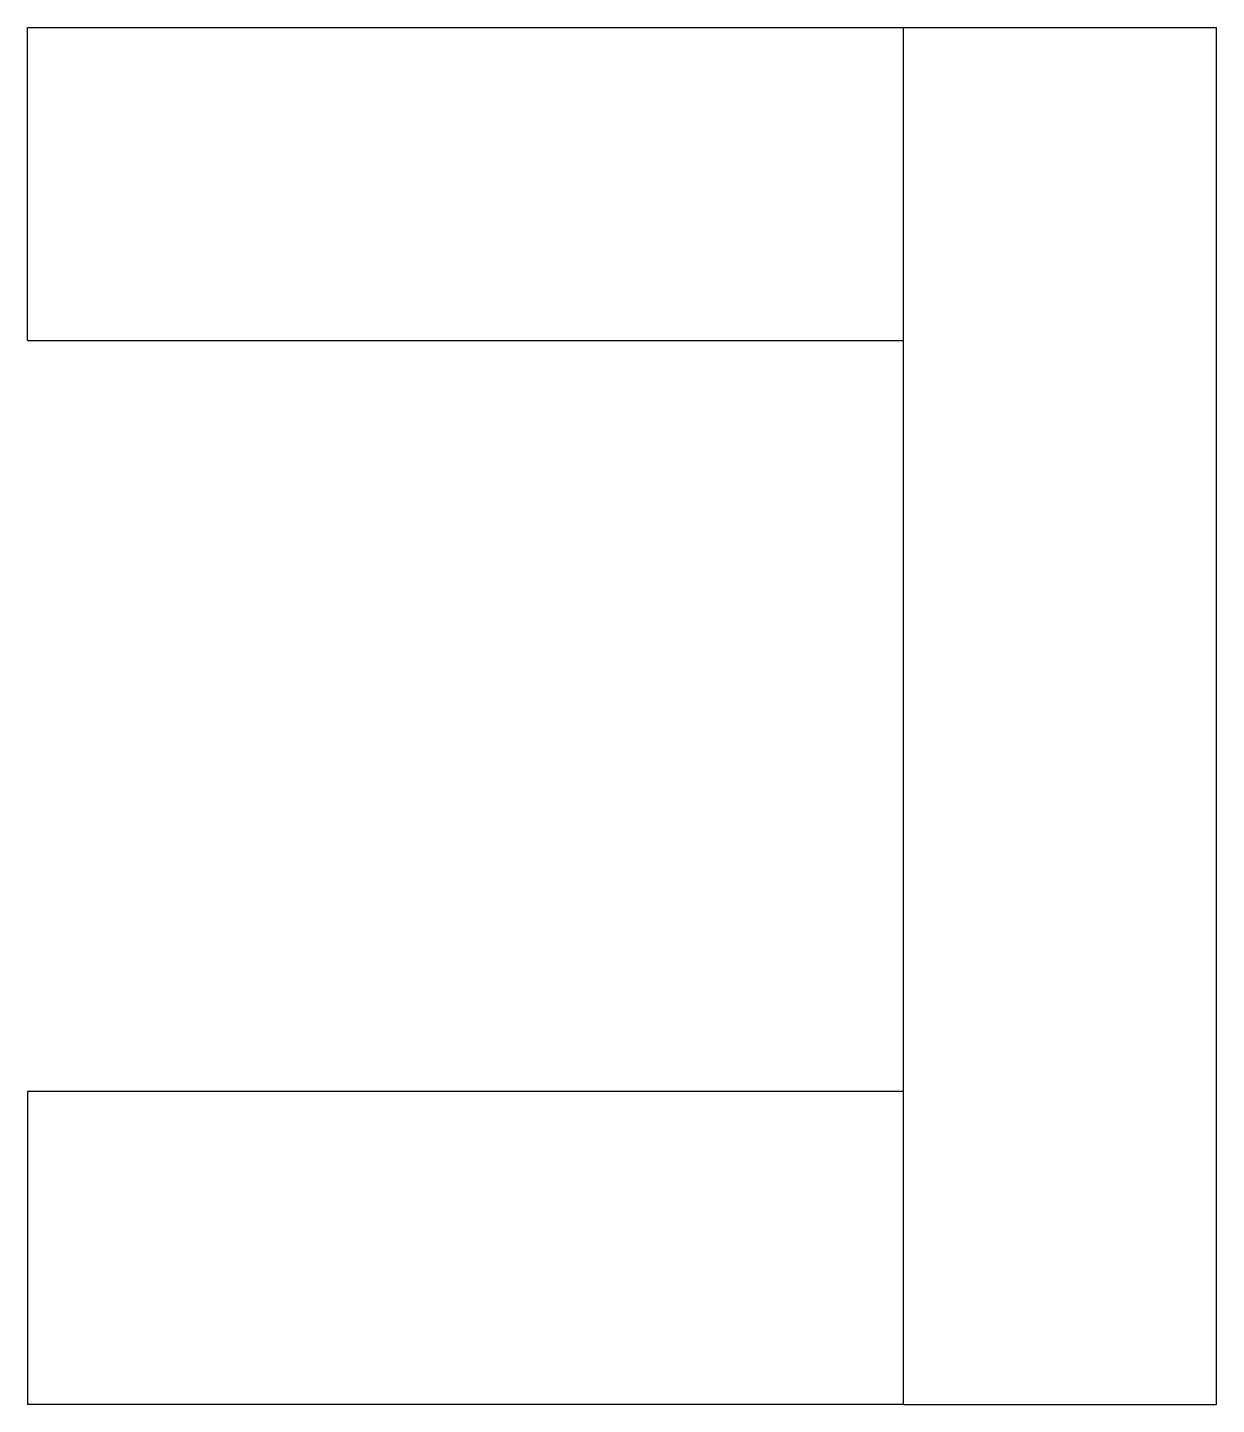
# Model space of a CAD drawing. Header units: metres. Extents: x -19 to 0, y -11 to 11.
import ezdxf

# ---------------------------------------------------------------- set-up
doc = ezdxf.new("R2010")
doc.units = ezdxf.units.M

msp = doc.modelspace()

# ---------------------------------------------------------------- linework, layer by layer
for points in [[(-19, 6), (-19, 6.1), (-19, 6.2), (-19, 6.3), (-19, 6.4), (-19, 6.5), (-19, 6.6), (-19, 6.7), (-19, 6.8), (-19, 6.9), (-19, 7), (-19, 7.1), (-19, 7.2), (-19, 7.3), (-19, 7.4), (-19, 7.5), (-19, 7.6), (-19, 7.7), (-19, 7.8), (-19, 7.9), (-19, 8), (-19, 8.1), (-19, 8.2), (-19, 8.3), (-19, 8.4), (-19, 8.5), (-19, 8.6), (-19, 8.7), (-19, 8.8), (-19, 8.9), (-19, 9), (-19, 9.1), (-19, 9.2), (-19, 9.3), (-19, 9.4), (-19, 9.5), (-19, 9.6), (-19, 9.7), (-19, 9.8), (-19, 9.9), (-19, 10), (-19, 10.1), (-19, 10.2), (-19, 10.3), (-19, 10.4), (-19, 10.5), (-19, 10.6), (-19, 10.7), (-19, 10.8), (-19, 10.9), (-19, 11)], [(-19, 11), (-18.988, 11), (-18.975, 11), (-18.963, 11), (-18.94, 11), (-18.903, 11), (-18.867, 11), (-18.83, 11), (-18.772, 11), (-18.711, 11), (-18.651, 11), (-18.583, 11), (-18.499, 11), (-18.415, 11), (-18.331, 11), (-18.231, 11), (-18.125, 11), (-18.018, 11), (-17.909, 11), (-17.782, 11), (-17.655, 11), (-17.527, 11), (-17.389, 11), (-17.243, 11), (-17.096, 11), (-16.95, 11), (-16.786, 11), (-16.622, 11), (-16.458, 11), (-16.288, 11), (-16.108, 11), (-15.929, 11), (-15.75, 11), (-15.559, 11), (-15.367, 11), (-15.175, 11), (-14.979, 11), (-14.776, 11), (-14.573, 11), (-14.37, 11), (-14.161, 11), (-13.95, 11), (-13.739, 11), (-13.527, 11), (-13.31, 11), (-13.093, 11), (-12.877, 11), (-12.658, 11), (-12.439, 11), (-12.219, 11), (-12, 11)], [(-12, 11), (-11.86, 11), (-11.72, 11), (-11.58, 11), (-11.44, 11), (-11.3, 11), (-11.16, 11), (-11.02, 11), (-10.88, 11), (-10.74, 11), (-10.6, 11), (-10.46, 11), (-10.32, 11), (-10.18, 11), (-10.04, 11), (-9.9, 11), (-9.76, 11), (-9.62, 11), (-9.48, 11), (-9.34, 11), (-9.2, 11), (-9.06, 11), (-8.92, 11), (-8.78, 11), (-8.64, 11), (-8.5, 11), (-8.36, 11), (-8.22, 11), (-8.08, 11), (-7.94, 11), (-7.8, 11), (-7.66, 11), (-7.52, 11), (-7.38, 11), (-7.24, 11), (-7.1, 11), (-6.96, 11), (-6.82, 11), (-6.68, 11), (-6.54, 11), (-6.4, 11), (-6.26, 11), (-6.12, 11), (-5.98, 11), (-5.84, 11), (-5.7, 11), (-5.56, 11), (-5.42, 11), (-5.28, 11), (-5.14, 11), (-5, 11)], [(-5, -11), (-5, -10.56), (-5, -10.12), (-5, -9.68), (-5, -9.24), (-5, -8.8), (-5, -8.36), (-5, -7.92), (-5, -7.48), (-5, -7.04), (-5, -6.6), (-5, -6.16), (-5, -5.72), (-5, -5.28), (-5, -4.84), (-5, -4.4), (-5, -3.96), (-5, -3.52), (-5, -3.08), (-5, -2.64), (-5, -2.2), (-5, -1.76), (-5, -1.32), (-5, -0.88), (-5, -0.44), (-5, 0), (-5, 0.44), (-5, 0.88), (-5, 1.32), (-5, 1.76), (-5, 2.2), (-5, 2.64), (-5, 3.08), (-5, 3.52), (-5, 3.96), (-5, 4.4), (-5, 4.84), (-5, 5.28), (-5, 5.72), (-5, 6.16), (-5, 6.6), (-5, 7.04), (-5, 7.48), (-5, 7.92), (-5, 8.36), (-5, 8.8), (-5, 9.24), (-5, 9.68), (-5, 10.12), (-5, 10.56), (-5, 11)], [(-5, 11), (-4.9, 11), (-4.8, 11), (-4.7, 11), (-4.6, 11), (-4.5, 11), (-4.4, 11), (-4.3, 11), (-4.2, 11), (-4.1, 11), (-4, 11), (-3.9, 11), (-3.8, 11), (-3.7, 11), (-3.6, 11), (-3.5, 11), (-3.4, 11), (-3.3, 11), (-3.2, 11), (-3.1, 11), (-3, 11), (-2.9, 11), (-2.8, 11), (-2.7, 11), (-2.6, 11), (-2.5, 11), (-2.4, 11), (-2.3, 11), (-2.2, 11), (-2.1, 11), (-2, 11), (-1.9, 11), (-1.8, 11), (-1.7, 11), (-1.6, 11), (-1.5, 11), (-1.4, 11), (-1.3, 11), (-1.2, 11), (-1.1, 11), (-1, 11), (-0.9, 11), (-0.8, 11), (-0.7, 11), (-0.6, 11), (-0.5, 11), (-0.4, 11), (-0.3, 11), (-0.2, 11), (-0.1, 11), (0, 11)], [(0, -11), (0, -10.56), (0, -10.12), (0, -9.68), (0, -9.24), (0, -8.8), (0, -8.36), (0, -7.92), (0, -7.48), (0, -7.04), (0, -6.6), (0, -6.16), (0, -5.72), (0, -5.28), (0, -4.84), (0, -4.4), (0, -3.96), (0, -3.52), (0, -3.08), (0, -2.64), (0, -2.2), (0, -1.76), (0, -1.32), (0, -0.88), (0, -0.44), (0, 0), (0, 0.44), (0, 0.88), (0, 1.32), (0, 1.76), (0, 2.2), (0, 2.64), (0, 3.08), (0, 3.52), (0, 3.96), (0, 4.4), (0, 4.84), (0, 5.28), (0, 5.72), (0, 6.16), (0, 6.6), (0, 7.04), (0, 7.48), (0, 7.92), (0, 8.36), (0, 8.8), (0, 9.24), (0, 9.68), (0, 10.12), (0, 10.56), (0, 11)], [(-19, 6), (-18.988, 6), (-18.975, 6), (-18.963, 6), (-18.94, 6), (-18.903, 6), (-18.867, 6), (-18.83, 6), (-18.772, 6), (-18.711, 6), (-18.651, 6), (-18.583, 6), (-18.499, 6), (-18.415, 6), (-18.331, 6), (-18.231, 6), (-18.125, 6), (-18.018, 6), (-17.909, 6), (-17.782, 6), (-17.655, 6), (-17.527, 6), (-17.389, 6), (-17.243, 6), (-17.096, 6), (-16.95, 6), (-16.786, 6), (-16.622, 6), (-16.458, 6), (-16.288, 6), (-16.108, 6), (-15.929, 6), (-15.75, 6), (-15.559, 6), (-15.367, 6), (-15.175, 6), (-14.979, 6), (-14.776, 6), (-14.573, 6), (-14.37, 6), (-14.161, 6), (-13.95, 6), (-13.739, 6), (-13.527, 6), (-13.31, 6), (-13.093, 6), (-12.877, 6), (-12.658, 6), (-12.439, 6), (-12.219, 6), (-12, 6)], [(-12, 6), (-11.86, 6), (-11.72, 6), (-11.58, 6), (-11.44, 6), (-11.3, 6), (-11.16, 6), (-11.02, 6), (-10.88, 6), (-10.74, 6), (-10.6, 6), (-10.46, 6), (-10.32, 6), (-10.18, 6), (-10.04, 6), (-9.9, 6), (-9.76, 6), (-9.62, 6), (-9.48, 6), (-9.34, 6), (-9.2, 6), (-9.06, 6), (-8.92, 6), (-8.78, 6), (-8.64, 6), (-8.5, 6), (-8.36, 6), (-8.22, 6), (-8.08, 6), (-7.94, 6), (-7.8, 6), (-7.66, 6), (-7.52, 6), (-7.38, 6), (-7.24, 6), (-7.1, 6), (-6.96, 6), (-6.82, 6), (-6.68, 6), (-6.54, 6), (-6.4, 6), (-6.26, 6), (-6.12, 6), (-5.98, 6), (-5.84, 6), (-5.7, 6), (-5.56, 6), (-5.42, 6), (-5.28, 6), (-5.14, 6), (-5, 6)], [(-19, -6), (-19, -6.1), (-19, -6.2), (-19, -6.3), (-19, -6.4), (-19, -6.5), (-19, -6.6), (-19, -6.7), (-19, -6.8), (-19, -6.9), (-19, -7), (-19, -7.1), (-19, -7.2), (-19, -7.3), (-19, -7.4), (-19, -7.5), (-19, -7.6), (-19, -7.7), (-19, -7.8), (-19, -7.9), (-19, -8), (-19, -8.1), (-19, -8.2), (-19, -8.3), (-19, -8.4), (-19, -8.5), (-19, -8.6), (-19, -8.7), (-19, -8.8), (-19, -8.9), (-19, -9), (-19, -9.1), (-19, -9.2), (-19, -9.3), (-19, -9.4), (-19, -9.5), (-19, -9.6), (-19, -9.7), (-19, -9.8), (-19, -9.9), (-19, -10), (-19, -10.1), (-19, -10.2), (-19, -10.3), (-19, -10.4), (-19, -10.5), (-19, -10.6), (-19, -10.7), (-19, -10.8), (-19, -10.9), (-19, -11)], [(-12, -6), (-12.219, -6), (-12.439, -6), (-12.658, -6), (-12.877, -6), (-13.093, -6), (-13.31, -6), (-13.527, -6), (-13.739, -6), (-13.95, -6), (-14.161, -6), (-14.37, -6), (-14.573, -6), (-14.776, -6), (-14.979, -6), (-15.175, -6), (-15.367, -6), (-15.559, -6), (-15.75, -6), (-15.929, -6), (-16.108, -6), (-16.288, -6), (-16.458, -6), (-16.622, -6), (-16.786, -6), (-16.95, -6), (-17.096, -6), (-17.243, -6), (-17.389, -6), (-17.527, -6), (-17.655, -6), (-17.782, -6), (-17.909, -6), (-18.018, -6), (-18.125, -6), (-18.231, -6), (-18.331, -6), (-18.415, -6), (-18.499, -6), (-18.583, -6), (-18.651, -6), (-18.711, -6), (-18.772, -6), (-18.83, -6), (-18.867, -6), (-18.903, -6), (-18.94, -6), (-18.963, -6), (-18.975, -6), (-18.988, -6), (-19, -6)], [(-5, -6), (-5.14, -6), (-5.28, -6), (-5.42, -6), (-5.56, -6), (-5.7, -6), (-5.84, -6), (-5.98, -6), (-6.12, -6), (-6.26, -6), (-6.4, -6), (-6.54, -6), (-6.68, -6), (-6.82, -6), (-6.96, -6), (-7.1, -6), (-7.24, -6), (-7.38, -6), (-7.52, -6), (-7.66, -6), (-7.8, -6), (-7.94, -6), (-8.08, -6), (-8.22, -6), (-8.36, -6), (-8.5, -6), (-8.64, -6), (-8.78, -6), (-8.92, -6), (-9.06, -6), (-9.2, -6), (-9.34, -6), (-9.48, -6), (-9.62, -6), (-9.76, -6), (-9.9, -6), (-10.04, -6), (-10.18, -6), (-10.32, -6), (-10.46, -6), (-10.6, -6), (-10.74, -6), (-10.88, -6), (-11.02, -6), (-11.16, -6), (-11.3, -6), (-11.44, -6), (-11.58, -6), (-11.72, -6), (-11.86, -6), (-12, -6)], [(-12, -11), (-12.219, -11), (-12.439, -11), (-12.658, -11), (-12.877, -11), (-13.093, -11), (-13.31, -11), (-13.527, -11), (-13.739, -11), (-13.95, -11), (-14.161, -11), (-14.37, -11), (-14.573, -11), (-14.776, -11), (-14.979, -11), (-15.175, -11), (-15.367, -11), (-15.559, -11), (-15.75, -11), (-15.929, -11), (-16.108, -11), (-16.288, -11), (-16.458, -11), (-16.622, -11), (-16.786, -11), (-16.95, -11), (-17.096, -11), (-17.243, -11), (-17.389, -11), (-17.527, -11), (-17.655, -11), (-17.782, -11), (-17.909, -11), (-18.018, -11), (-18.125, -11), (-18.231, -11), (-18.331, -11), (-18.415, -11), (-18.499, -11), (-18.583, -11), (-18.651, -11), (-18.711, -11), (-18.772, -11), (-18.83, -11), (-18.867, -11), (-18.903, -11), (-18.94, -11), (-18.963, -11), (-18.975, -11), (-18.988, -11), (-19, -11)], [(-5, -11), (-5.14, -11), (-5.28, -11), (-5.42, -11), (-5.56, -11), (-5.7, -11), (-5.84, -11), (-5.98, -11), (-6.12, -11), (-6.26, -11), (-6.4, -11), (-6.54, -11), (-6.68, -11), (-6.82, -11), (-6.96, -11), (-7.1, -11), (-7.24, -11), (-7.38, -11), (-7.52, -11), (-7.66, -11), (-7.8, -11), (-7.94, -11), (-8.08, -11), (-8.22, -11), (-8.36, -11), (-8.5, -11), (-8.64, -11), (-8.78, -11), (-8.92, -11), (-9.06, -11), (-9.2, -11), (-9.34, -11), (-9.48, -11), (-9.62, -11), (-9.76, -11), (-9.9, -11), (-10.04, -11), (-10.18, -11), (-10.32, -11), (-10.46, -11), (-10.6, -11), (-10.74, -11), (-10.88, -11), (-11.02, -11), (-11.16, -11), (-11.3, -11), (-11.44, -11), (-11.58, -11), (-11.72, -11), (-11.86, -11), (-12, -11)], [(-5, -11), (-4.9, -11), (-4.8, -11), (-4.7, -11), (-4.6, -11), (-4.5, -11), (-4.4, -11), (-4.3, -11), (-4.2, -11), (-4.1, -11), (-4, -11), (-3.9, -11), (-3.8, -11), (-3.7, -11), (-3.6, -11), (-3.5, -11), (-3.4, -11), (-3.3, -11), (-3.2, -11), (-3.1, -11), (-3, -11), (-2.9, -11), (-2.8, -11), (-2.7, -11), (-2.6, -11), (-2.5, -11), (-2.4, -11), (-2.3, -11), (-2.2, -11), (-2.1, -11), (-2, -11), (-1.9, -11), (-1.8, -11), (-1.7, -11), (-1.6, -11), (-1.5, -11), (-1.4, -11), (-1.3, -11), (-1.2, -11), (-1.1, -11), (-1, -11), (-0.9, -11), (-0.8, -11), (-0.7, -11), (-0.6, -11), (-0.5, -11), (-0.4, -11), (-0.3, -11), (-0.2, -11), (-0.1, -11), (0, -11)]]:
    msp.add_lwpolyline(points)

doc.saveas('drawing.dxf')
